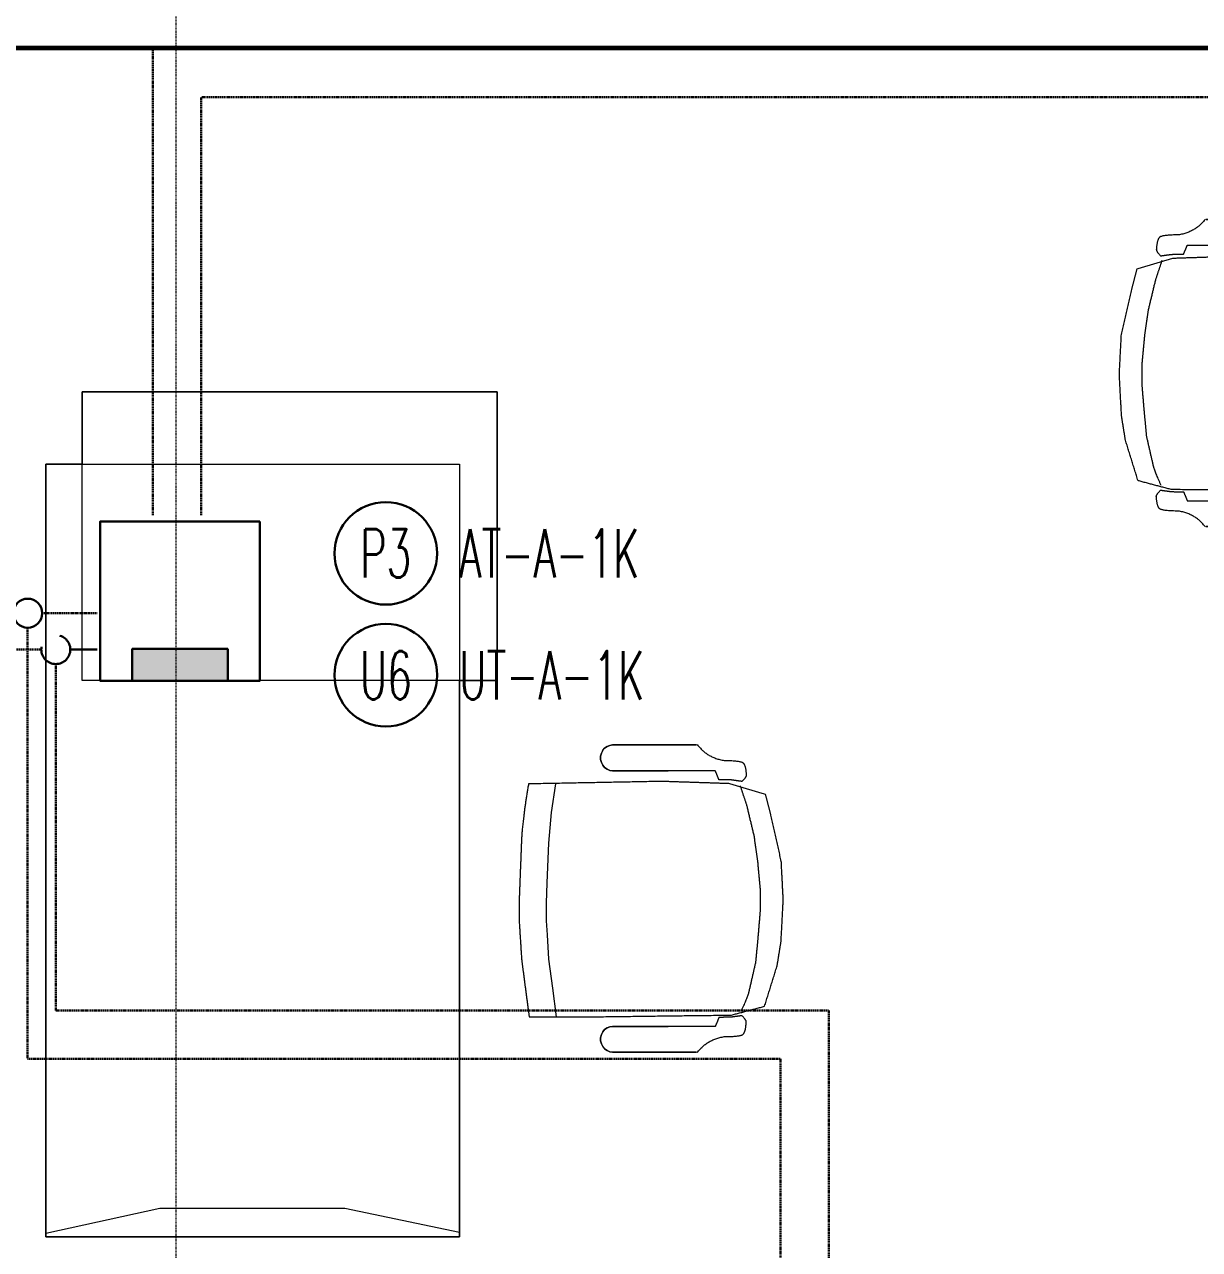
# Model space of a CAD drawing. Extents: x -1439 to 23780, y -1362 to 4476.
# Drawn here: x 9236.1 to 9479.4, y 2474.4 to 2728 of the extents above; entities that cross this region are included whole.
import ezdxf
from ezdxf.enums import TextEntityAlignment as Align

# ---------------------------------------------------------------- set-up
doc = ezdxf.new("R2010")
doc.units = 0
doc.header["$MEASUREMENT"] = 0
for name, pattern in [('Audi$0$DASHDOT2', [0.5, 0.25, -0.125, 0, -0.125]), ('Audi$0$HIDDEN2', [4.7625, 3.175, -1.5875]), ('DASHED2', [0.375, 0.25, -0.125]), ('HIDDEN', [0.375, 0.25, -0.125])]:
    doc.linetypes.add(name, pattern=pattern)
doc.layers.get('0').update_dxf_attribs({"color": 9, "lineweight": 9})
for name, color, linetype, lineweight in [('Audi$0$05', 8, 'Continuous', 9), ('Audi$0$21', 8, 'Continuous', 9), ('Audi$0$24', 8, 'Audi$0$DASHDOT2', 9), ('E-DÖŞEME (ŞAP İÇİ) PRİZ KUTUSU', 7, 'Continuous', 30), ('E-KABLO', 7, 'Continuous', 30), ('E-YAZI', 7, 'Continuous', 30)]:
    doc.layers.add(name, color=color, linetype=linetype, lineweight=lineweight)
doc.styles.add('E-YAZI', font='txttw.shx')

# ---------------------------------------------------------------- blocks, each defined once
blk = doc.blocks.new('Audi$0$Group-258-1')
at = {"linetype": 'Continuous'}
for p, q in [((384800.0983, 69164.505), (384800.0936, 69164.5084)), ((384800.71, 69164.505), (384800.7146, 69164.5084)), ((384800.2257, 69164.3995), (384800.1668, 69164.4084)), ((384800.6491, 69164.4097), (384800.5895, 69164.4019)), ((384800.2892, 69164.3936), (384800.2257, 69164.3995)), ((384800.3717, 69164.3904), (384800.2892, 69164.3936)), ((384800.4137, 69164.389), (384800.3717, 69164.3904)), ((384800.4502, 69164.389), (384800.4137, 69164.389)), ((384800.4792, 69164.3908), (384800.4502, 69164.389)), ((384800.5299, 69164.394), (384800.4792, 69164.3908)), ((384800.5895, 69164.4019), (384800.5299, 69164.394))]:
    blk.add_line(p, q, dxfattribs=at)
at = {"linetype": 'Continuous', "flags": 128}
for points in [[(384800.0862, 69164.6997), (384800.0862, 69164.6409), (384800.0862, 69164.6409)], [(384800.722, 69164.6997), (384800.722, 69164.6409), (384800.722, 69164.6409)], [(384800.0862, 69164.6409), (384800.0862, 69164.5259), (384800.0862, 69164.6409)], [(384800.1395, 69164.5259), (384800.1395, 69164.6409), (384800.1395, 69164.6409)], [(384800.6687, 69164.5259), (384800.6687, 69164.6409), (384800.6687, 69164.6409)], [(384800.722, 69164.6409), (384800.722, 69164.5259), (384800.722, 69164.6409)], [(384800.0862, 69164.5259), (384800.0862, 69164.5259), (384800.087, 69164.52)], [(384800.0862, 69164.5259), (384800.087, 69164.52), (384800.087, 69164.52)], [(384800.087, 69164.52), (384800.087, 69164.52), (384800.0892, 69164.5143)], [(384800.087, 69164.52), (384800.0892, 69164.5143), (384800.0892, 69164.5143)], [(384800.0892, 69164.5143), (384800.0892, 69164.5143), (384800.0929, 69164.5094)], [(384800.0892, 69164.5143), (384800.0936, 69164.5084), (384800.0929, 69164.5094)], [(384800.0977, 69164.5054), (384800.0977, 69164.5054), (384800.1034, 69164.5026)], [(384800.0977, 69164.5054), (384800.1034, 69164.5026), (384800.1034, 69164.5026)], [(384800.1223, 69164.5026), (384800.1223, 69164.5026), (384800.128, 69164.5054)], [(384800.1223, 69164.5026), (384800.128, 69164.5054), (384800.128, 69164.5054)], [(384800.128, 69164.5054), (384800.128, 69164.5054), (384800.1328, 69164.5094)], [(384800.128, 69164.5054), (384800.1328, 69164.5094), (384800.1328, 69164.5094)], [(384800.1328, 69164.5094), (384800.1328, 69164.5094), (384800.1365, 69164.5143)], [(384800.1328, 69164.5094), (384800.1365, 69164.5143), (384800.1365, 69164.5143)], [(384800.1365, 69164.5143), (384800.1365, 69164.5143), (384800.1387, 69164.52)], [(384800.1365, 69164.5143), (384800.1387, 69164.52), (384800.1387, 69164.52)], [(384800.1387, 69164.52), (384800.1387, 69164.52), (384800.1395, 69164.5259)], [(384800.1387, 69164.52), (384800.1395, 69164.5259), (384800.1395, 69164.5259)], [(384800.6695, 69164.52), (384800.6695, 69164.52), (384800.6687, 69164.5259)], [(384800.6695, 69164.52), (384800.6687, 69164.5259), (384800.6687, 69164.5259)], [(384800.6718, 69164.5143), (384800.6718, 69164.5143), (384800.6695, 69164.52)], [(384800.6718, 69164.5143), (384800.6695, 69164.52), (384800.6695, 69164.52)], [(384800.6754, 69164.5094), (384800.6754, 69164.5094), (384800.6718, 69164.5143)], [(384800.6754, 69164.5094), (384800.6718, 69164.5143), (384800.6718, 69164.5143)], [(384800.6802, 69164.5054), (384800.6802, 69164.5054), (384800.6754, 69164.5094)], [(384800.6802, 69164.5054), (384800.6754, 69164.5094), (384800.6754, 69164.5094)], [(384800.6859, 69164.5026), (384800.6859, 69164.5026), (384800.6802, 69164.5054)], [(384800.6859, 69164.5026), (384800.6802, 69164.5054), (384800.6802, 69164.5054)], [(384800.7105, 69164.5054), (384800.7105, 69164.5054), (384800.7048, 69164.5026)], [(384800.7105, 69164.5054), (384800.7048, 69164.5026), (384800.7048, 69164.5026)], [(384800.719, 69164.5143), (384800.7146, 69164.5084), (384800.7153, 69164.5094)], [(384800.719, 69164.5143), (384800.719, 69164.5143), (384800.7153, 69164.5094)], [(384800.7213, 69164.52), (384800.7213, 69164.52), (384800.719, 69164.5143)], [(384800.7213, 69164.52), (384800.719, 69164.5143), (384800.719, 69164.5143)], [(384800.722, 69164.5259), (384800.722, 69164.5259), (384800.7213, 69164.52)], [(384800.722, 69164.5259), (384800.7213, 69164.52), (384800.7213, 69164.52)], [(384800.1034, 69164.5026), (384800.1034, 69164.5026), (384800.1096, 69164.5011)], [(384800.1034, 69164.5026), (384800.1096, 69164.5011), (384800.1096, 69164.5011)], [(384800.1096, 69164.5011), (384800.1096, 69164.5011), (384800.1161, 69164.5011)], [(384800.1096, 69164.5011), (384800.1161, 69164.5011), (384800.1161, 69164.5011)], [(384800.1161, 69164.5011), (384800.1161, 69164.5011), (384800.1223, 69164.5026)], [(384800.1161, 69164.5011), (384800.1223, 69164.5026), (384800.1223, 69164.5026)], [(384800.6922, 69164.5011), (384800.6922, 69164.5011), (384800.6859, 69164.5026)], [(384800.6922, 69164.5011), (384800.6859, 69164.5026), (384800.6859, 69164.5026)], [(384800.6986, 69164.5011), (384800.6986, 69164.5011), (384800.6922, 69164.5011)], [(384800.6986, 69164.5011), (384800.6922, 69164.5011), (384800.6922, 69164.5011)], [(384800.7048, 69164.5026), (384800.7048, 69164.5026), (384800.6986, 69164.5011)], [(384800.7048, 69164.5026), (384800.6986, 69164.5011), (384800.6986, 69164.5011)]]:
    blk.add_lwpolyline(points, close=True, dxfattribs=at)
at = {"linetype": 'Continuous'}
for points in [[(384800.3272, 69164.8751), (384800.2792, 69164.8644), (384800.2312, 69164.8536)], [(384800.4074, 69164.8792), (384800.3673, 69164.8772), (384800.3272, 69164.8751)], [(384800.4932, 69164.8746), (384800.4503, 69164.8769), (384800.4074, 69164.8792)], [(384800.5432, 69164.8666), (384800.5182, 69164.8706), (384800.4932, 69164.8746)], [(384800.6271, 69164.8405), (384800.5851, 69164.8535), (384800.5432, 69164.8666)], [(384800.1886, 69164.8426), (384800.1775, 69164.8055), (384800.1663, 69164.7685)], [(384800.2312, 69164.8536), (384800.2099, 69164.8481), (384800.1886, 69164.8426)], [(384800.6454, 69164.7717), (384800.6363, 69164.8061), (384800.6271, 69164.8405)], [(384800.2746, 69164.8191), (384800.2429, 69164.8115), (384800.2113, 69164.8039)], [(384800.3252, 69164.8264), (384800.2999, 69164.8227), (384800.2746, 69164.8191)], [(384800.3841, 69164.8318), (384800.3546, 69164.8291), (384800.3252, 69164.8264)], [(384800.4307, 69164.8318), (384800.4074, 69164.8318), (384800.3841, 69164.8318)], [(384800.4872, 69164.8271), (384800.4589, 69164.8295), (384800.4307, 69164.8318)], [(384800.5356, 69164.8225), (384800.5114, 69164.8248), (384800.4872, 69164.8271)], [(384800.5919, 69164.8096), (384800.5638, 69164.8161), (384800.5356, 69164.8225)], [(384800.637, 69164.7924), (384800.6046, 69164.8075), (384800.5919, 69164.8096)], [(384800.1182, 69164.7571), (384800.1184, 69164.788), (384800.1261, 69164.8013), (384800.1481, 69164.8026)], [(384800.1481, 69164.8026), (384800.1523, 69164.8031), (384800.1616, 69164.7937)], [(384800.1616, 69164.7937), (384800.1601, 69164.7826), (384800.1585, 69164.7715)], [(384800.2113, 69164.8039), (384800.1911, 69164.7972), (384800.1708, 69164.7905)], [(384800.6601, 69164.8026), (384800.656, 69164.8031), (384800.6466, 69164.7937)], [(384800.6466, 69164.7937), (384800.6482, 69164.7826), (384800.6497, 69164.7715)], [(384800.69, 69164.7571), (384800.6898, 69164.788), (384800.6822, 69164.8013), (384800.6601, 69164.8026)], [(384800.1585, 69164.7715), (384800.1583, 69164.7588), (384800.158, 69164.7461)], [(384800.1663, 69164.7685), (384800.1639, 69164.6975), (384800.1616, 69164.6266)], [(384800.6491, 69164.4746), (384800.6472, 69164.6232), (384800.6454, 69164.7717)], [(384800.6497, 69164.7715), (384800.65, 69164.7588), (384800.6502, 69164.7461)], [(384800.0854, 69164.7011), (384800.1126, 69164.7212), (384800.1182, 69164.7571)], [(384800.158, 69164.7461), (384800.1488, 69164.7423), (384800.1395, 69164.7385)], [(384800.1395, 69164.7385), (384800.1395, 69164.6897), (384800.1395, 69164.6409)], [(384800.6502, 69164.7461), (384800.6595, 69164.7423), (384800.6687, 69164.7385)], [(384800.6687, 69164.7385), (384800.6687, 69164.6897), (384800.6687, 69164.6409)], [(384800.7229, 69164.7011), (384800.6957, 69164.7212), (384800.69, 69164.7571)], [(384800.1616, 69164.6266), (384800.1642, 69164.4892), (384800.1668, 69164.3518)], [(384800.6491, 69164.3531), (384800.6491, 69164.4138), (384800.6491, 69164.4746)], [(384800.5299, 69164.3374), (384800.5895, 69164.3452), (384800.6491, 69164.3531)], [(384800.1668, 69164.3518), (384800.2302, 69164.3409), (384800.278, 69164.3374)], [(384800.278, 69164.3374), (384800.3427, 69164.3349), (384800.4074, 69164.3324)], [(384800.4074, 69164.3324), (384800.4288, 69164.3324), (384800.4502, 69164.3324)], [(384800.4502, 69164.3324), (384800.4901, 69164.3349), (384800.5299, 69164.3374)]]:
    blk.add_open_spline(points, degree=2, dxfattribs=at)
blk = doc.blocks.new('Audi$0$p-masa_160')
for p, q in [((7.57, 115.2), (7.57, 160)), ((85.7, 115.2), (7.57, 115.2))]:
    blk.add_line(p, q)
blk.add_lwpolyline([(85.7, 115.2), (93.45, 115.2), (93.45, 174.97), (7.57, 174.97), (7.57, 160), (0, 160), (0, 0), (85.7, 0), (85.7, 115.2)], close=True)
at = {"flags": 128}
for points in [[(7.57, 160), (7.57, 174.97), (93.45, 174.97), (93.45, 115.2), (85.7, 115.2)], [(85.7, 0.04), (85.7, 0.94), (61.93, 5.88), (23.62, 5.88), (0, 0.73), (0, 0), (85.67, 0)]]:
    blk.add_lwpolyline(points, dxfattribs=at)
for points in [[(85.7, 160), (85.7, 0), (0, 0), (0, 160), (85.7, 160)], [(85.7, 160), (85.7, 0), (0, 0), (0, 160)]]:
    blk.add_lwpolyline(points, close=True, dxfattribs=at)
blk = doc.blocks.new('10_DÖŞEME (ŞAP İÇİ) PRİZ KUTUSU')
at = {"layer": 'E-DÖŞEME (ŞAP İÇİ) PRİZ KUTUSU'}
blk.add_hatch(color=5, dxfattribs=at).paths.add_polyline_path([(0.734, 0.216), (0.734, 0.706), (-0.734, 0.706), (-0.734, 0.216)])
at = {"layer": 'E-DÖŞEME (ŞAP İÇİ) PRİZ KUTUSU', "color": 5}
for points in [[(1.224, 2.664), (1.224, 0.216), (-1.224, 0.216), (-1.224, 2.664)], [(0.734, 0.706), (0.734, 0.216), (-0.734, 0.216), (-0.734, 0.706)]]:
    blk.add_lwpolyline(points, close=True, dxfattribs=at)

msp = doc.modelspace()

# ---------------------------------------------------------------- linework, layer by layer
at = {"layer": 'Audi$0$21', "linetype": 'Audi$0$HIDDEN2', "ltscale": 0.1, "const_width": 1}
msp.add_lwpolyline([(9216.72, 2881.81), (9956.44, 2881.81), (9956.44, 2723.15), (9216.72, 2723.15)], close=True, dxfattribs=at)
at = {"layer": 'Audi$0$24'}
msp.add_lwpolyline([(9267.5, 195), (9267.5, 4035)], dxfattribs=at)
at = {"layer": 'E-KABLO', "color": 6, "linetype": 'DASHED2'}
for p, q in [((9262.67, 2626.42), (9262.67, 2722.96)), ((9571.19, 2722.96), (9262.67, 2722.96)), ((9208.7, 2598.62), (9239.59, 2598.62)), ((9242.59, 2595.62), (9242.59, 2523.89)), ((9242.59, 2523.89), (9402.65, 2523.89)), ((9402.65, 2523.89), (9402.65, 2326.47))]:
    msp.add_line(p, q, dxfattribs=at)
at = {"layer": 'E-KABLO', "color": 4, "linetype": 'DASHED2'}
for p, q in [((9272.67, 2626.42), (9272.67, 2712.96)), ((9571.19, 2712.96), (9272.67, 2712.96)), ((9239.77, 2606.15), (9251.15, 2606.15)), ((9236.71, 2603.15), (9236.71, 2513.89)), ((9236.71, 2513.89), (9392.65, 2513.89)), ((9392.65, 2513.89), (9392.65, 2316.47))]:
    msp.add_line(p, q, dxfattribs=at)
at = {"layer": 'E-KABLO', "color": 6, "linetype": 'HIDDEN', "ltscale": 40}
msp.add_line((9245.59, 2598.62), (9251.15, 2598.62), dxfattribs=at)
at = {"layer": 'E-KABLO', "color": 7, "linetype": 'Continuous'}
for centre in [(9310.91, 2618.53), (9310.91, 2593.31)]:
    msp.add_circle(centre, 10.61, dxfattribs=at)
at = {"layer": 'E-KABLO', "color": 4}
msp.add_circle((9236.77, 2606.15), 3, dxfattribs=at)
at = {"layer": 'E-KABLO', "color": 6, "linetype": 'HIDDEN', "ltscale": 40}
msp.add_circle((9242.59, 2598.62), 3, dxfattribs=at)

# ---------------------------------------------------------------- block references
at = {"layer": 'Audi$0$05', "color": 7, "extrusion": (0, 0, -1), "yscale": 100, "zscale": -100}
for p, xscale, rotation in [((-6925950.7, 38482696.29), 100, 270), ((6907094.72, 38482587.48), -100, 90)]:
    msp.add_blockref('Audi$0$Group-258-1', p, dxfattribs=dict(at, xscale=xscale, rotation=rotation))
at = {"layer": 'Audi$0$05'}
msp.add_blockref('Audi$0$p-masa_160', (9240.5, 2477), dxfattribs=at)
at = {"layer": 'E-DÖŞEME (ŞAP İÇİ) PRİZ KUTUSU', "xscale": 13.48039215686274, "yscale": 13.48039215686274, "zscale": 13.48039215686274}
msp.add_blockref('10_DÖŞEME (ŞAP İÇİ) PRİZ KUTUSU', (9268.3, 2589.22), dxfattribs=at)

# ---------------------------------------------------------------- texts
at = {"layer": 'E-KABLO', "color": 3, "linetype": 'Continuous', "style": 'E-YAZI', "width": 0.6}
for s, p in [('P3', (9310.91, 2618.53)), ('U6', (9310.91, 2593.31))]:
    msp.add_text(s, height=10, dxfattribs=at).set_placement(p, align=Align.MIDDLE_CENTER)
at = {"layer": 'E-YAZI', "color": 3, "style": 'E-YAZI', "width": 0.6}
for s, p in [('AT-A-1K', (9326.09, 2613.53, 0)), ('UT-A-1K', (9326.09, 2588.31, 0))]:
    msp.add_text(s, height=10, dxfattribs=at).set_placement(p)

doc.saveas('drawing.dxf')
